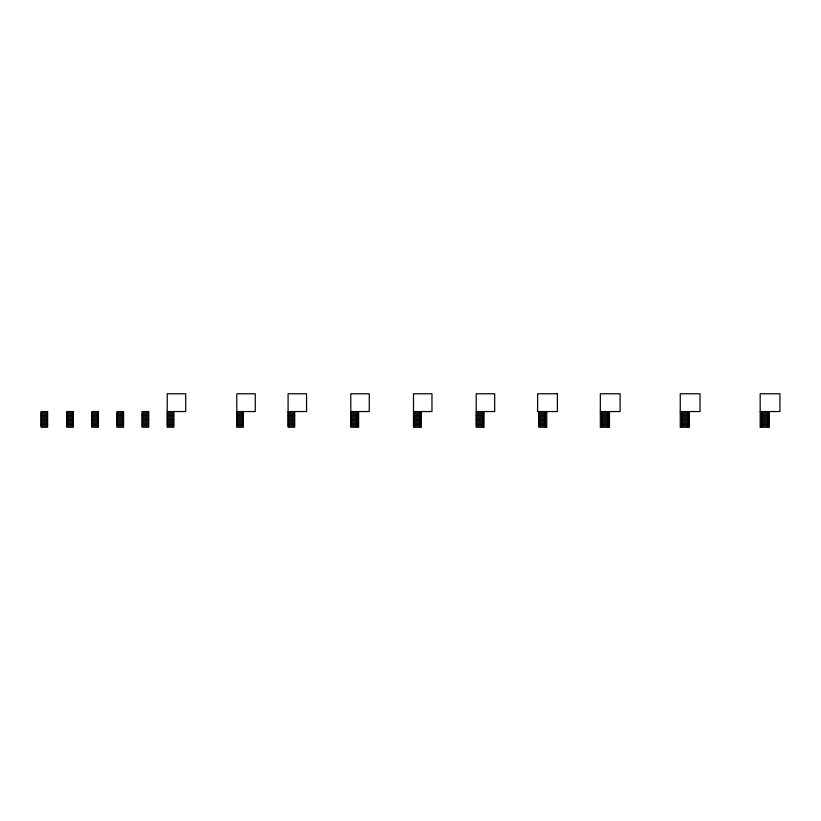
<?xml version="1.0" encoding="UTF-8"?>
<svg xmlns="http://www.w3.org/2000/svg" width="821" height="821" viewBox="0 0 821 821"><rect width="100%" height="100%" fill="white"/><g stroke="black" fill="none" stroke-linecap="round" stroke-linejoin="round"><path stroke-width="1.23" d="M167.227 411.547L185.7 411.547L185.7 393.762L167.227 393.762L167.227 427.238L173.765 427.238L173.765 411.547M236.797 411.547L255.269 411.547L255.269 393.762L236.797 393.762L236.797 427.238L243.334 427.238L243.334 411.547M288.089 411.547L306.551 411.547L306.551 393.762L288.089 393.762L288.089 427.238L294.626 427.238L294.626 411.547M350.793 411.547L369.265 411.547L369.265 393.762L350.793 393.762L350.793 427.238L358.644 427.238L358.644 411.547M413.507 411.547L431.969 411.547L431.969 393.762L413.507 393.762L413.507 427.238L421.347 427.238L421.347 411.547M476.211 411.547L494.683 411.547L494.683 393.762L476.211 393.762L476.211 427.238L484.051 427.238L484.051 411.547M600.325 411.547L620.101 411.547L620.101 393.762L600.325 393.762L600.325 427.238L609.469 427.238L609.469 411.547M680.25 411.547L700.026 411.547L700.026 393.762L680.25 393.762L680.25 427.238L689.394 427.238L689.394 411.547M760.174 411.547L779.95 411.547L779.95 393.762L760.174 393.762L760.174 427.238L769.328 427.238L769.328 411.547M41.05 412.86L47.587 412.86M66.778 412.86L73.315 412.86M91.89 412.86L98.428 412.86M117.003 412.86L123.54 412.86M142.115 412.86L148.652 412.86M167.227 412.86L173.765 412.86M236.797 412.86L243.334 412.86M288.089 412.86L294.626 412.86M350.793 412.86L357.33 412.86M413.507 412.86L420.044 412.86M476.211 412.86L482.748 412.86M538.925 412.86L545.462 412.86M601.629 412.86L608.166 412.86M681.553 412.86L688.09 412.86M761.478 412.86L768.015 412.86M41.05 414.164L47.587 414.164M66.778 414.164L73.315 414.164M91.89 414.164L98.428 414.164M117.003 414.164L123.54 414.164M142.115 414.164L148.652 414.164M167.227 414.164L173.765 414.164M236.797 414.164L243.334 414.164M288.089 414.164L294.626 414.164M350.793 414.164L357.33 414.164M413.507 414.164L420.044 414.164M476.211 414.164L482.748 414.164M538.925 414.164L545.462 414.164M601.629 414.164L608.166 414.164M681.553 414.164L688.09 414.164M761.478 414.164L768.015 414.164M41.05 415.477L47.587 415.477M66.778 415.477L73.315 415.477M91.89 415.477L98.428 415.477M117.003 415.477L123.54 415.477M142.115 415.477L148.652 415.477M167.227 415.477L173.765 415.477M236.797 415.477L243.334 415.477M288.089 415.477L294.626 415.477M350.793 415.477L357.33 415.477M413.507 415.477L420.044 415.477M476.211 415.477L482.748 415.477M538.925 415.477L545.462 415.477M601.629 415.477L608.166 415.477M681.553 415.477L688.09 415.477M761.478 415.477L768.015 415.477M41.05 416.781L47.587 416.781M66.778 416.781L73.315 416.781M91.89 416.781L98.428 416.781M117.003 416.781L123.54 416.781M142.115 416.781L148.652 416.781M167.227 416.781L173.765 416.781M236.797 416.781L243.334 416.781M288.089 416.781L294.626 416.781M350.793 416.781L357.33 416.781M413.507 416.781L420.044 416.781M476.211 416.781L482.748 416.781M538.925 416.781L545.462 416.781M601.629 416.781L608.166 416.781M681.553 416.781L688.09 416.781M761.478 416.781L768.015 416.781M41.05 418.084L47.587 418.084M66.778 418.084L73.315 418.084M91.89 418.084L98.428 418.084M117.003 418.084L123.54 418.084M142.115 418.084L148.652 418.084M167.227 418.084L173.765 418.084M236.797 418.084L243.334 418.084M288.089 418.084L294.626 418.084M350.793 418.084L357.33 418.084M413.507 418.084L420.044 418.084M476.211 418.084L482.748 418.084M538.925 418.084L545.462 418.084M601.629 418.084L608.166 418.084M681.553 418.084L688.09 418.084M761.478 418.084L768.015 418.084M41.05 419.398L47.587 419.398M66.778 419.398L73.315 419.398M91.89 419.398L98.428 419.398M117.003 419.398L123.54 419.398M142.115 419.398L148.652 419.398M167.227 419.398L173.765 419.398M236.797 419.398L243.334 419.398M288.089 419.398L294.626 419.398M350.793 419.398L357.33 419.398M413.507 419.398L420.044 419.398M476.211 419.398L482.748 419.398M538.925 419.398L545.462 419.398M601.629 419.398L608.166 419.398M681.553 419.398L688.09 419.398M761.478 419.398L768.015 419.398M41.05 420.701L47.587 420.701M66.778 420.701L73.315 420.701M91.89 420.701L98.428 420.701M117.003 420.701L123.54 420.701M142.115 420.701L148.652 420.701M167.227 420.701L173.765 420.701M236.797 420.701L243.334 420.701M288.089 420.701L294.626 420.701M350.793 420.701L357.33 420.701M413.507 420.701L420.044 420.701M476.211 420.701L482.748 420.701M538.925 420.701L545.462 420.701M601.629 420.701L608.166 420.701M681.553 420.701L688.09 420.701M761.478 420.701L768.015 420.701M41.05 422.015L47.587 422.015M66.778 422.015L73.315 422.015M91.89 422.015L98.428 422.015M117.003 422.015L123.54 422.015M142.115 422.015L148.652 422.015M167.227 422.015L173.765 422.015M236.797 422.015L243.334 422.015M288.089 422.015L294.626 422.015M350.793 422.015L357.33 422.015M413.507 422.015L420.044 422.015M476.211 422.015L482.748 422.015M538.925 422.015L545.462 422.015M601.629 422.015L608.166 422.015M681.553 422.015L688.09 422.015M761.478 422.015L768.015 422.015M41.05 423.318L47.587 423.318M66.778 423.318L73.315 423.318M91.89 423.318L98.428 423.318M117.003 423.318L123.54 423.318M142.115 423.318L148.652 423.318M167.227 423.318L173.765 423.318M236.797 423.318L243.334 423.318M288.089 423.318L294.626 423.318M350.793 423.318L357.33 423.318M413.507 423.318L420.044 423.318M476.211 423.318L482.748 423.318M538.925 423.318L545.462 423.318M601.629 423.318L608.166 423.318M681.553 423.318L688.09 423.318M761.478 423.318L768.015 423.318M41.05 424.621L47.587 424.621M66.778 424.621L73.315 424.621M91.89 424.621L98.428 424.621M117.003 424.621L123.54 424.621M142.115 424.621L148.652 424.621M167.227 424.621L173.765 424.621M236.797 424.621L243.334 424.621M288.089 424.621L294.626 424.621M350.793 424.621L357.33 424.621M413.507 424.621L420.044 424.621M476.211 424.621L482.748 424.621M538.925 424.621L545.462 424.621M601.629 424.621L608.166 424.621M681.553 424.621L688.09 424.621M761.478 424.621L768.015 424.621M41.05 425.935L47.587 425.935M66.778 425.935L73.315 425.935M91.89 425.935L98.428 425.935M117.003 425.935L123.54 425.935M142.115 425.935L148.652 425.935M167.227 425.935L173.765 425.935M236.797 425.935L243.334 425.935M288.089 425.935L294.626 425.935M350.793 425.935L357.33 425.935M413.507 425.935L420.044 425.935M476.211 425.935L482.748 425.935M538.925 425.935L545.462 425.935M601.629 425.935L608.166 425.935M681.553 425.935L688.09 425.935M761.478 425.935L768.015 425.935M768.015 411.547L768.015 427.238M761.478 411.547L761.478 427.238M688.09 411.547L688.09 427.238M681.553 411.547L681.553 427.238M608.166 411.547L608.166 427.238M601.629 411.547L601.629 427.238M546.765 411.547L546.765 427.238L538.925 427.238L538.925 411.547M545.462 411.547L545.462 427.238M482.748 411.547L482.748 427.238M420.044 411.547L420.044 427.238M357.33 411.547L357.33 427.238M557.387 393.762L537.611 393.762L537.611 411.547L557.387 411.547L557.387 393.762M47.587 411.547L41.05 411.547L41.05 427.238L47.587 427.238L47.587 411.547M73.315 411.547L66.778 411.547L66.778 427.238L73.315 427.238L73.315 411.547M98.428 411.547L91.89 411.547L91.89 427.238L98.428 427.238L98.428 411.547M123.54 411.547L117.003 411.547L117.003 427.238L123.54 427.238L123.54 411.547M148.652 411.547L142.115 411.547L142.115 427.238L148.652 427.238L148.652 411.547"/></g></svg>
